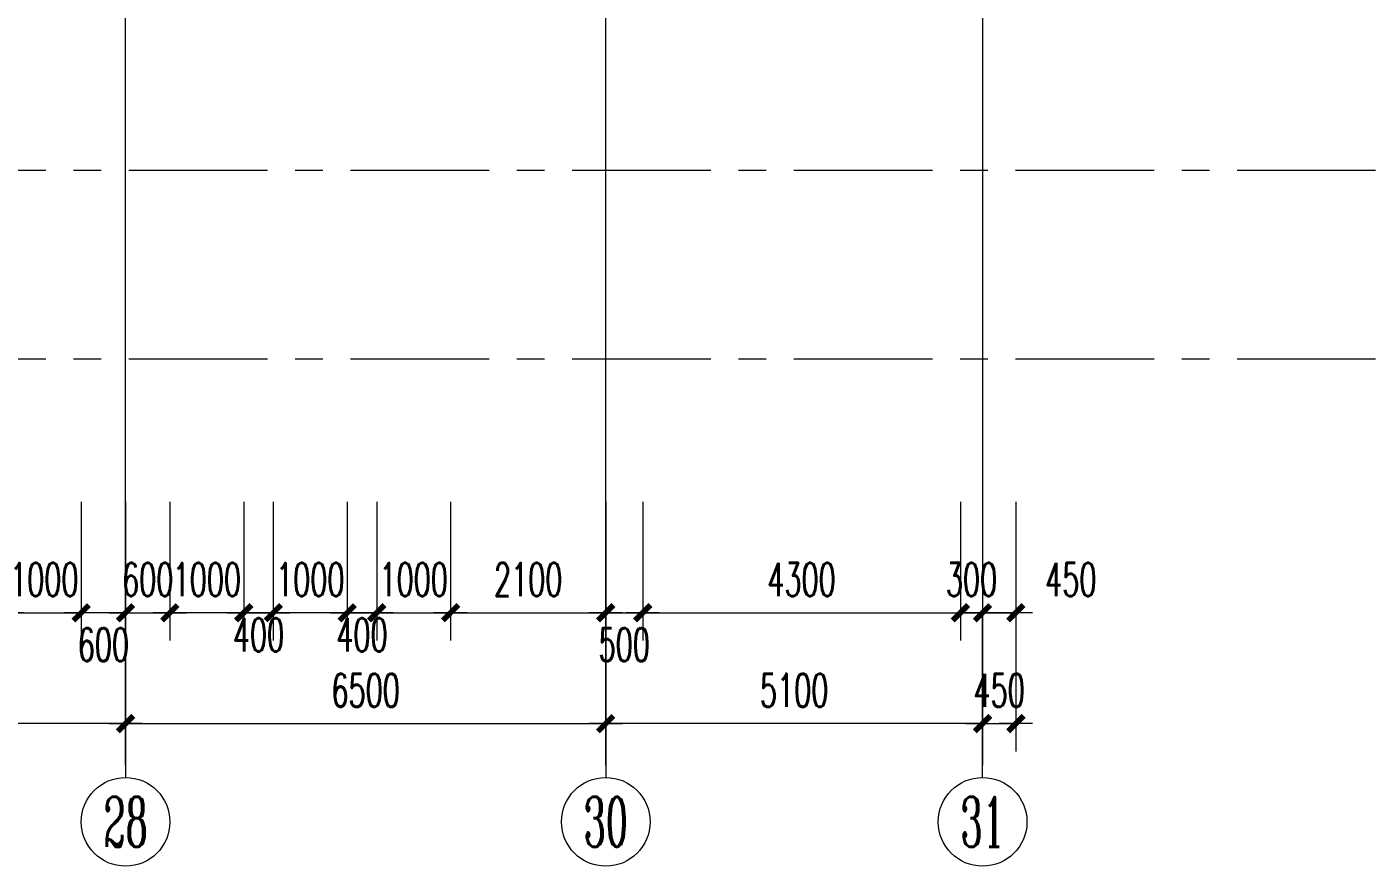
# Model space of a CAD drawing. Extents: x 2719331 to 3465925, y -270324 to -167476.
# Drawn here: x 2804148 to 2822290, y -248877 to -237521 of the extents above; entities that cross this region are included whole.
import ezdxf
from ezdxf.enums import TextEntityAlignment as Align

# ---------------------------------------------------------------- set-up
doc = ezdxf.new("R2010")
doc.units = 0
doc.header["$LTSCALE"] = 1500
doc.header["$MEASUREMENT"] = 0
doc.linetypes.add('CENTER', pattern=[2, 1.25, -0.25, 0.25, -0.25])
doc.layers.get('0').update_dxf_attribs({"linetype": 'CONTINUOUS', "lineweight": 0})
doc.layers.get('DEFPOINTS').update_dxf_attribs({"linetype": 'CONTINUOUS', "lineweight": 5})
for name, color, linetype, lineweight in [('AXIS', 7, 'CONTINUOUS', 5), ('AXIS_TEXT', 7, 'CONTINUOUS', 5), ('DOTE', 7, 'CENTER', 5), ('我的', 7, 'CONTINUOUS', 5)]:
    doc.layers.add(name, color=color, linetype=linetype, lineweight=lineweight)
doc.styles.add('COMPLEX', font='COMPLEX')
doc.styles.add('DIM_FONT', font='romans.shx', dxfattribs={"width": 0.6})
doc.dimstyles.new('DIMN150', dxfattribs={"dimscale": 1.5, "dimtxt": 300, "dimasz": 1, "dimexe": 250, "dimexo": 300, "dimgap": 150, "dimtad": 1, "dimdec": 0, "dimdsep": 46, "dimtxsty": 'DIM_FONT', "dimblk": '_DIMX', "dimcen": 2.5, "dimdle": 0.3, "dimclrd": 7, "dimclre": 256, "dimclrt": 256, "dimadec": 0, "dimazin": 0, "dimtfac": 1, "dimtdec": 0, "dimtix": 1, "dimtmove": 2, "dimatfit": 3, "dimldrblk": '_DIMX', "dimfxl": 1, "dimtvp": 1, "dimtolj": 1, "dimtzin": 0, "dimlwd": -1, "dimlwe": -1, "dimarcsym": 0})

# ---------------------------------------------------------------- blocks, each defined once
blk = doc.blocks.new('_AXISO')
blk.add_circle((0, 0), 0.5)
at = {"layer": 'AXIS_TEXT', "style": 'COMPLEX', "width": 1.041666666666667}
blk.add_attdef('A', text='', height=0.56, dxfattribs=at).set_placement((-0.25, -0.28), (0.25, -0.28), align=Align.FIT)
blk = doc.blocks.new('_DIMX')
blk.add_line((-150, 0), (150, 0))
at = {"const_width": 50}
blk.add_lwpolyline([(-70, -70), (70, 70)], dxfattribs=at)
blk = doc.blocks.new('*D1926')
at = {"layer": 'DEFPOINTS', "color": 0, "lineweight": 25}
for p in [(2811984.04922899, -243511.4734181705), (2817084.393686376, -243498.0049399514), (2811984.04922899, -246948.0049399533)]:
    blk.add_point(p, dxfattribs=at)
at = {"layer": '我的'}
for p, q in [((2811984.04922899, -243961.4734181705), (2811984.04922899, -247323.0049399533)), ((2817084.393686376, -243948.0049399514), (2817084.393686376, -247323.0049399533))]:
    blk.add_line(p, q, dxfattribs=at)
at = {"layer": '我的', "color": 7}
blk.add_line((2817082.893686376, -246948.0049399533), (2811985.54922899, -246948.0049399533), dxfattribs=at)
at = {"layer": '我的', "color": 7, "xscale": 1.5, "yscale": 1.5, "zscale": 1.5, "rotation": 180}
blk.add_blockref('_DIMX', (2811984.04922899, -246948.0049399533), dxfattribs=at)
at = {"layer": '我的', "color": 7, "xscale": 1.5, "yscale": 1.5, "zscale": 1.5}
blk.add_blockref('_DIMX', (2817084.393686376, -246948.0049399533), dxfattribs=at)
at = {"layer": '我的', "lineweight": 0, "insert": (2814534.221457683, -246498.0049399533), "char_height": 450, "attachment_point": 5, "style": 'DIM_FONT'}
blk.add_mtext('\\A1;5100', dxfattribs=at)
blk = doc.blocks.new('*D985')
at = {"layer": 'DEFPOINTS', "color": 0, "lineweight": 25}
for p in [(2811984.049229134, -243498.0049399512), (2812484.049229135, -243498.0049399519), (2812484.049229135, -245448.004939954)]:
    blk.add_point(p, dxfattribs=at)
at = {"layer": '我的'}
for p, q in [((2811984.049229134, -243948.0049399512), (2811984.049229134, -245823.004939954)), ((2812484.049229135, -243948.0049399519), (2812484.049229135, -245823.004939954))]:
    blk.add_line(p, q, dxfattribs=at)
at = {"layer": '我的', "color": 7}
blk.add_line((2811985.549229134, -245448.004939954), (2812482.549229135, -245448.004939954), dxfattribs=at)
at = {"layer": '我的', "color": 7, "xscale": 1.5, "yscale": 1.5, "zscale": 1.5, "rotation": 180}
blk.add_blockref('_DIMX', (2811984.049229134, -245448.004939954), dxfattribs=at)
at = {"layer": '我的', "color": 7, "xscale": 1.5, "yscale": 1.5, "zscale": 1.5}
blk.add_blockref('_DIMX', (2812484.049229135, -245448.004939954), dxfattribs=at)
at = {"layer": '我的', "lineweight": 0, "insert": (2812234.049229135, -245880.004939954), "char_height": 450, "attachment_point": 5, "style": 'DIM_FONT'}
blk.add_mtext('\\A1;500', dxfattribs=at)
blk = doc.blocks.new('*D1900')
at = {"layer": 'DEFPOINTS', "color": 0, "lineweight": 25}
for p in [(2809884.042126119, -243498.0049399658), (2811984.049228989, -243498.0049399545), (2811984.049228989, -245448.0049399543)]:
    blk.add_point(p, dxfattribs=at)
at = {"layer": '我的'}
for p, q in [((2809884.042126119, -243948.0049399658), (2809884.042126119, -245823.0049399543)), ((2811984.049228989, -243948.0049399545), (2811984.049228989, -245823.0049399543))]:
    blk.add_line(p, q, dxfattribs=at)
at = {"layer": '我的', "color": 7}
blk.add_line((2809885.542126119, -245448.0049399543), (2811982.549228989, -245448.0049399543), dxfattribs=at)
at = {"layer": '我的', "color": 7, "xscale": 1.5, "yscale": 1.5, "zscale": 1.5, "rotation": 180}
blk.add_blockref('_DIMX', (2809884.042126119, -245448.0049399543), dxfattribs=at)
at = {"layer": '我的', "color": 7, "xscale": 1.5, "yscale": 1.5, "zscale": 1.5}
blk.add_blockref('_DIMX', (2811984.049228989, -245448.0049399543), dxfattribs=at)
at = {"layer": '我的', "lineweight": 0, "insert": (2810934.045677554, -244998.0049399543), "char_height": 450, "attachment_point": 5, "style": 'DIM_FONT'}
blk.add_mtext('\\A1;2100', dxfattribs=at)
blk = doc.blocks.new('*D999')
at = {"layer": 'DEFPOINTS', "color": 0, "lineweight": 25}
for p in [(2817084.393686374, -243498.0049399514), (2817534.393686376, -243948.0049399514), (2817534.393686376, -246948.0049399533)]:
    blk.add_point(p, dxfattribs=at)
at = {"layer": '我的'}
for p, q in [((2817084.393686374, -243948.0049399514), (2817084.393686374, -247323.0049399533)), ((2817534.393686376, -244398.0049399514), (2817534.393686376, -247323.0049399533))]:
    blk.add_line(p, q, dxfattribs=at)
at = {"layer": '我的', "color": 7}
for p, q in [((2817082.893686374, -246948.0049399533), (2817081.393686374, -246948.0049399533)), ((2817084.393686374, -246948.0049399533), (2817534.393686376, -246948.0049399533)), ((2817535.893686376, -246948.0049399533), (2817537.393686376, -246948.0049399533))]:
    blk.add_line(p, q, dxfattribs=at)
at = {"layer": '我的', "color": 7, "xscale": 1.5, "yscale": 1.5, "zscale": 1.5}
blk.add_blockref('_DIMX', (2817084.393686374, -246948.0049399533), dxfattribs=at)
at = {"layer": '我的', "color": 7, "xscale": 1.5, "yscale": 1.5, "zscale": 1.5, "rotation": 180}
blk.add_blockref('_DIMX', (2817534.393686376, -246948.0049399533), dxfattribs=at)
at = {"layer": '我的', "lineweight": 0, "insert": (2817309.393686375, -246498.0049399533), "char_height": 450, "attachment_point": 5, "style": 'DIM_FONT'}
blk.add_mtext('\\A1;450', dxfattribs=at)
blk = doc.blocks.new('*D1869')
at = {"layer": 'DEFPOINTS', "color": 0, "lineweight": 25}
for p in [(2798984.045151442, -243498.0050355402), (2805484.037816598, -243498.0049399516), (2798984.045151442, -246948.0049399534)]:
    blk.add_point(p, dxfattribs=at)
at = {"layer": '我的'}
for p, q in [((2798984.045151442, -243948.0050355402), (2798984.045151442, -247323.0049399534)), ((2805484.037816598, -243948.0049399516), (2805484.037816598, -247323.0049399534))]:
    blk.add_line(p, q, dxfattribs=at)
at = {"layer": '我的', "color": 7}
blk.add_line((2805482.537816598, -246948.0049399534), (2798985.545151442, -246948.0049399534), dxfattribs=at)
at = {"layer": '我的', "color": 7, "xscale": 1.5, "yscale": 1.5, "zscale": 1.5, "rotation": 180}
blk.add_blockref('_DIMX', (2798984.045151442, -246948.0049399534), dxfattribs=at)
at = {"layer": '我的', "color": 7, "xscale": 1.5, "yscale": 1.5, "zscale": 1.5}
blk.add_blockref('_DIMX', (2805484.037816598, -246948.0049399534), dxfattribs=at)
at = {"layer": '我的', "lineweight": 0, "insert": (2802234.04148402, -246498.0049399534), "char_height": 450, "attachment_point": 5, "style": 'DIM_FONT'}
blk.add_mtext('\\A1;6500', dxfattribs=at)
blk = doc.blocks.new('*D1870')
at = {"layer": 'DEFPOINTS', "color": 0, "lineweight": 25}
for p in [(2805484.067155974, -243498.0049399516), (2811984.05982113, -243498.0050355402), (2811984.05982113, -246948.0049399534)]:
    blk.add_point(p, dxfattribs=at)
at = {"layer": '我的'}
for p, q in [((2805484.067155974, -243948.0049399516), (2805484.067155974, -247323.0049399534)), ((2811984.05982113, -243948.0050355402), (2811984.05982113, -247323.0049399534))]:
    blk.add_line(p, q, dxfattribs=at)
at = {"layer": '我的', "color": 7}
blk.add_line((2805485.567155974, -246948.0049399534), (2811982.55982113, -246948.0049399534), dxfattribs=at)
at = {"layer": '我的', "color": 7, "xscale": 1.5, "yscale": 1.5, "zscale": 1.5, "rotation": 180}
blk.add_blockref('_DIMX', (2805484.067155974, -246948.0049399534), dxfattribs=at)
at = {"layer": '我的', "color": 7, "xscale": 1.5, "yscale": 1.5, "zscale": 1.5}
blk.add_blockref('_DIMX', (2811984.05982113, -246948.0049399534), dxfattribs=at)
at = {"layer": '我的', "lineweight": 0, "insert": (2808734.063488552, -246498.0049399534), "char_height": 450, "attachment_point": 5, "style": 'DIM_FONT'}
blk.add_mtext('\\A1;6500', dxfattribs=at)
blk = doc.blocks.new('*D1873')
at = {"layer": 'DEFPOINTS', "color": 0, "lineweight": 25}
for p in [(2803484.062846453, -243498.0049399963), (2803884.062846467, -243498.0049399637), (2803884.062846467, -245448.0049399667)]:
    blk.add_point(p, dxfattribs=at)
at = {"layer": '我的'}
for p, q in [((2803484.062846453, -243948.0049399963), (2803484.062846453, -245823.0049399667)), ((2803884.062846467, -243948.0049399637), (2803884.062846467, -245823.0049399667))]:
    blk.add_line(p, q, dxfattribs=at)
at = {"layer": '我的', "color": 7}
for p, q in [((2803482.562846453, -245448.0049399667), (2803481.062846453, -245448.0049399667)), ((2803484.062846453, -245448.0049399667), (2803884.062846467, -245448.0049399667)), ((2803885.562846467, -245448.0049399667), (2803887.062846467, -245448.0049399667))]:
    blk.add_line(p, q, dxfattribs=at)
at = {"layer": '我的', "color": 7, "xscale": 1.5, "yscale": 1.5, "zscale": 1.5}
blk.add_blockref('_DIMX', (2803484.062846453, -245448.0049399667), dxfattribs=at)
at = {"layer": '我的', "color": 7, "xscale": 1.5, "yscale": 1.5, "zscale": 1.5, "rotation": 180}
blk.add_blockref('_DIMX', (2803884.062846467, -245448.0049399667), dxfattribs=at)
at = {"layer": '我的', "lineweight": 0, "insert": (2803684.062846461, -245748.0049399667), "char_height": 450, "attachment_point": 5, "style": 'DIM_FONT'}
blk.add_mtext('\\A1;400', dxfattribs=at)
blk = doc.blocks.new('*D1874')
at = {"layer": 'DEFPOINTS', "color": 0, "lineweight": 25}
for p in [(2803884.062846467, -243498.0049399637), (2804884.062846467, -243498.0049399637), (2804884.062846467, -245448.0049399667)]:
    blk.add_point(p, dxfattribs=at)
at = {"layer": '我的'}
for p, q in [((2803884.062846467, -243948.0049399637), (2803884.062846467, -245823.0049399667)), ((2804884.062846467, -243948.0049399637), (2804884.062846467, -245823.0049399667))]:
    blk.add_line(p, q, dxfattribs=at)
at = {"layer": '我的', "color": 7}
for p, q in [((2803882.562846467, -245448.0049399667), (2803881.062846467, -245448.0049399667)), ((2803884.062846467, -245448.0049399667), (2804884.062846467, -245448.0049399667)), ((2804885.562846467, -245448.0049399667), (2804887.062846467, -245448.0049399667))]:
    blk.add_line(p, q, dxfattribs=at)
at = {"layer": '我的', "color": 7, "xscale": 1.5, "yscale": 1.5, "zscale": 1.5}
blk.add_blockref('_DIMX', (2803884.062846467, -245448.0049399667), dxfattribs=at)
at = {"layer": '我的', "color": 7, "xscale": 1.5, "yscale": 1.5, "zscale": 1.5, "rotation": 180}
blk.add_blockref('_DIMX', (2804884.062846467, -245448.0049399667), dxfattribs=at)
at = {"layer": '我的', "lineweight": 0, "insert": (2804384.062846467, -244998.0049399667), "char_height": 450, "attachment_point": 5, "style": 'DIM_FONT'}
blk.add_mtext('\\A1;1000', dxfattribs=at)
blk = doc.blocks.new('*D1878')
at = {"layer": 'DEFPOINTS', "color": 0, "lineweight": 25}
for p in [(2805484.037816598, -243498.0049399557), (2806084.048176765, -243498.0049399557), (2806084.048176765, -245448.0049399566)]:
    blk.add_point(p, dxfattribs=at)
at = {"layer": '我的'}
for p, q in [((2805484.037816598, -243948.0049399557), (2805484.037816598, -245823.0049399566)), ((2806084.048176765, -243948.0049399557), (2806084.048176765, -245823.0049399566))]:
    blk.add_line(p, q, dxfattribs=at)
at = {"layer": '我的', "color": 7}
for p, q in [((2805482.537816598, -245448.0049399566), (2805481.037816598, -245448.0049399566)), ((2805484.037816598, -245448.0049399566), (2806084.048176765, -245448.0049399566)), ((2806085.548176765, -245448.0049399566), (2806087.048176765, -245448.0049399566))]:
    blk.add_line(p, q, dxfattribs=at)
at = {"layer": '我的', "color": 7, "xscale": 1.5, "yscale": 1.5, "zscale": 1.5}
blk.add_blockref('_DIMX', (2805484.037816598, -245448.0049399566), dxfattribs=at)
at = {"layer": '我的', "color": 7, "xscale": 1.5, "yscale": 1.5, "zscale": 1.5, "rotation": 180}
blk.add_blockref('_DIMX', (2806084.048176765, -245448.0049399566), dxfattribs=at)
at = {"layer": '我的', "lineweight": 0, "insert": (2805784.042996681, -244998.0049399566), "char_height": 450, "attachment_point": 5, "style": 'DIM_FONT'}
blk.add_mtext('\\A1;600', dxfattribs=at)
blk = doc.blocks.new('*D1879')
at = {"layer": 'DEFPOINTS', "color": 0, "lineweight": 25}
for p in [(2804884.027456431, -243498.0049399557), (2805484.037816598, -243498.0049399557), (2804884.027456431, -245448.0049399566)]:
    blk.add_point(p, dxfattribs=at)
at = {"layer": '我的'}
for p, q in [((2804884.027456431, -243948.0049399557), (2804884.027456431, -245823.0049399566)), ((2805484.037816598, -243948.0049399557), (2805484.037816598, -245823.0049399566))]:
    blk.add_line(p, q, dxfattribs=at)
at = {"layer": '我的', "color": 7}
blk.add_line((2805482.537816598, -245448.0049399566), (2804885.527456431, -245448.0049399566), dxfattribs=at)
at = {"layer": '我的', "color": 7, "xscale": 1.5, "yscale": 1.5, "zscale": 1.5, "rotation": 180}
blk.add_blockref('_DIMX', (2804884.027456431, -245448.0049399566), dxfattribs=at)
at = {"layer": '我的', "color": 7, "xscale": 1.5, "yscale": 1.5, "zscale": 1.5}
blk.add_blockref('_DIMX', (2805484.037816598, -245448.0049399566), dxfattribs=at)
at = {"layer": '我的', "lineweight": 0, "insert": (2805184.032636514, -245880.0049399566), "char_height": 450, "attachment_point": 5, "style": 'DIM_FONT'}
blk.add_mtext('\\A1;600', dxfattribs=at)
blk = doc.blocks.new('*D1880')
at = {"layer": 'DEFPOINTS', "color": 0, "lineweight": 25}
for p in [(2808484.042126105, -243498.004939998), (2808884.04212612, -243498.0049399985), (2808484.042126105, -245448.0049399667)]:
    blk.add_point(p, dxfattribs=at)
at = {"layer": '我的'}
for p, q in [((2808484.042126105, -243948.004939998), (2808484.042126105, -245823.0049399667)), ((2808884.04212612, -243948.0049399985), (2808884.04212612, -245823.0049399667))]:
    blk.add_line(p, q, dxfattribs=at)
at = {"layer": '我的', "color": 7}
for p, q in [((2808482.542126105, -245448.0049399667), (2808481.042126105, -245448.0049399667)), ((2808884.04212612, -245448.0049399667), (2808484.042126105, -245448.0049399667)), ((2808885.54212612, -245448.0049399667), (2808887.04212612, -245448.0049399667))]:
    blk.add_line(p, q, dxfattribs=at)
at = {"layer": '我的', "color": 7, "xscale": 1.5, "yscale": 1.5, "zscale": 1.5}
blk.add_blockref('_DIMX', (2808484.042126105, -245448.0049399667), dxfattribs=at)
at = {"layer": '我的', "color": 7, "xscale": 1.5, "yscale": 1.5, "zscale": 1.5, "rotation": 180}
blk.add_blockref('_DIMX', (2808884.04212612, -245448.0049399667), dxfattribs=at)
at = {"layer": '我的', "lineweight": 0, "insert": (2808684.042126112, -245748.0049399667), "char_height": 450, "attachment_point": 5, "style": 'DIM_FONT'}
blk.add_mtext('\\A1;400', dxfattribs=at)
blk = doc.blocks.new('*D1881')
at = {"layer": 'DEFPOINTS', "color": 0, "lineweight": 25}
for p in [(2807484.042126105, -243498.0049399658), (2808484.042126105, -243498.0049399658), (2807484.042126105, -245448.0049399667)]:
    blk.add_point(p, dxfattribs=at)
at = {"layer": '我的'}
for p, q in [((2807484.042126105, -243948.0049399658), (2807484.042126105, -245823.0049399667)), ((2808484.042126105, -243948.0049399658), (2808484.042126105, -245823.0049399667))]:
    blk.add_line(p, q, dxfattribs=at)
at = {"layer": '我的', "color": 7}
for p, q in [((2807482.542126105, -245448.0049399667), (2807481.042126105, -245448.0049399667)), ((2808484.042126105, -245448.0049399667), (2807484.042126105, -245448.0049399667)), ((2808485.542126105, -245448.0049399667), (2808487.042126105, -245448.0049399667))]:
    blk.add_line(p, q, dxfattribs=at)
at = {"layer": '我的', "color": 7, "xscale": 1.5, "yscale": 1.5, "zscale": 1.5}
blk.add_blockref('_DIMX', (2807484.042126105, -245448.0049399667), dxfattribs=at)
at = {"layer": '我的', "color": 7, "xscale": 1.5, "yscale": 1.5, "zscale": 1.5, "rotation": 180}
blk.add_blockref('_DIMX', (2808484.042126105, -245448.0049399667), dxfattribs=at)
at = {"layer": '我的', "lineweight": 0, "insert": (2807984.042126105, -244998.0049399667), "char_height": 450, "attachment_point": 5, "style": 'DIM_FONT'}
blk.add_mtext('\\A1;1000', dxfattribs=at)
blk = doc.blocks.new('*D1882')
at = {"layer": 'DEFPOINTS', "color": 0, "lineweight": 25}
for p in [(2807084.042126105, -243498.0049399637), (2807484.042126119, -243498.0049399963), (2807084.042126105, -245448.0049399667)]:
    blk.add_point(p, dxfattribs=at)
at = {"layer": '我的'}
for p, q in [((2807084.042126105, -243948.0049399637), (2807084.042126105, -245823.0049399667)), ((2807484.042126119, -243948.0049399963), (2807484.042126119, -245823.0049399667))]:
    blk.add_line(p, q, dxfattribs=at)
at = {"layer": '我的', "color": 7}
for p, q in [((2807082.542126105, -245448.0049399667), (2807081.042126105, -245448.0049399667)), ((2807484.042126119, -245448.0049399667), (2807084.042126105, -245448.0049399667)), ((2807485.542126119, -245448.0049399667), (2807487.042126119, -245448.0049399667))]:
    blk.add_line(p, q, dxfattribs=at)
at = {"layer": '我的', "color": 7, "xscale": 1.5, "yscale": 1.5, "zscale": 1.5}
blk.add_blockref('_DIMX', (2807084.042126105, -245448.0049399667), dxfattribs=at)
at = {"layer": '我的', "color": 7, "xscale": 1.5, "yscale": 1.5, "zscale": 1.5, "rotation": 180}
blk.add_blockref('_DIMX', (2807484.042126119, -245448.0049399667), dxfattribs=at)
at = {"layer": '我的', "lineweight": 0, "insert": (2807284.042126111, -245748.0049399667), "char_height": 450, "attachment_point": 5, "style": 'DIM_FONT'}
blk.add_mtext('\\A1;400', dxfattribs=at)
blk = doc.blocks.new('*D1883')
at = {"layer": 'DEFPOINTS', "color": 0, "lineweight": 25}
for p in [(2806084.042126105, -243498.0049399637), (2807084.042126105, -243498.0049399637), (2806084.042126105, -245448.0049399667)]:
    blk.add_point(p, dxfattribs=at)
at = {"layer": '我的'}
for p, q in [((2806084.042126105, -243948.0049399637), (2806084.042126105, -245823.0049399667)), ((2807084.042126105, -243948.0049399637), (2807084.042126105, -245823.0049399667))]:
    blk.add_line(p, q, dxfattribs=at)
at = {"layer": '我的', "color": 7}
for p, q in [((2806082.542126105, -245448.0049399667), (2806081.042126105, -245448.0049399667)), ((2807084.042126105, -245448.0049399667), (2806084.042126105, -245448.0049399667)), ((2807085.542126105, -245448.0049399667), (2807087.042126105, -245448.0049399667))]:
    blk.add_line(p, q, dxfattribs=at)
at = {"layer": '我的', "color": 7, "xscale": 1.5, "yscale": 1.5, "zscale": 1.5}
blk.add_blockref('_DIMX', (2806084.042126105, -245448.0049399667), dxfattribs=at)
at = {"layer": '我的', "color": 7, "xscale": 1.5, "yscale": 1.5, "zscale": 1.5, "rotation": 180}
blk.add_blockref('_DIMX', (2807084.042126105, -245448.0049399667), dxfattribs=at)
at = {"layer": '我的', "lineweight": 0, "insert": (2806584.042126105, -244998.0049399667), "char_height": 450, "attachment_point": 5, "style": 'DIM_FONT'}
blk.add_mtext('\\A1;1000', dxfattribs=at)
blk = doc.blocks.new('*D1884')
at = {"layer": 'DEFPOINTS', "color": 0, "lineweight": 25}
for p in [(2808884.042126119, -243498.0049399658), (2809884.042126119, -243498.0049399658), (2809884.042126119, -245448.0049399667)]:
    blk.add_point(p, dxfattribs=at)
at = {"layer": '我的'}
for p, q in [((2808884.042126119, -243948.0049399658), (2808884.042126119, -245823.0049399667)), ((2809884.042126119, -243948.0049399658), (2809884.042126119, -245823.0049399667))]:
    blk.add_line(p, q, dxfattribs=at)
at = {"layer": '我的', "color": 7}
for p, q in [((2808882.542126119, -245448.0049399667), (2808881.042126119, -245448.0049399667)), ((2808884.042126119, -245448.0049399667), (2809884.042126119, -245448.0049399667)), ((2809885.542126119, -245448.0049399667), (2809887.042126119, -245448.0049399667))]:
    blk.add_line(p, q, dxfattribs=at)
at = {"layer": '我的', "color": 7, "xscale": 1.5, "yscale": 1.5, "zscale": 1.5}
blk.add_blockref('_DIMX', (2808884.042126119, -245448.0049399667), dxfattribs=at)
at = {"layer": '我的', "color": 7, "xscale": 1.5, "yscale": 1.5, "zscale": 1.5, "rotation": 180}
blk.add_blockref('_DIMX', (2809884.042126119, -245448.0049399667), dxfattribs=at)
at = {"layer": '我的', "lineweight": 0, "insert": (2809384.042126119, -244998.0049399667), "char_height": 450, "attachment_point": 5, "style": 'DIM_FONT'}
blk.add_mtext('\\A1;1000', dxfattribs=at)
blk = doc.blocks.new('*D1885')
at = {"layer": 'DEFPOINTS', "color": 0, "lineweight": 25}
for p in [(2812484.049229135, -243498.0049399658), (2816784.056332005, -243498.0049399545), (2816784.056332005, -245448.0049399543)]:
    blk.add_point(p, dxfattribs=at)
at = {"layer": '我的'}
for p, q in [((2812484.049229135, -243948.0049399658), (2812484.049229135, -245823.0049399543)), ((2816784.056332005, -243948.0049399545), (2816784.056332005, -245823.0049399543))]:
    blk.add_line(p, q, dxfattribs=at)
at = {"layer": '我的', "color": 7}
blk.add_line((2812485.549229135, -245448.0049399543), (2816782.556332005, -245448.0049399543), dxfattribs=at)
at = {"layer": '我的', "color": 7, "xscale": 1.5, "yscale": 1.5, "zscale": 1.5, "rotation": 180}
blk.add_blockref('_DIMX', (2812484.049229135, -245448.0049399543), dxfattribs=at)
at = {"layer": '我的', "color": 7, "xscale": 1.5, "yscale": 1.5, "zscale": 1.5}
blk.add_blockref('_DIMX', (2816784.056332005, -245448.0049399543), dxfattribs=at)
at = {"layer": '我的', "lineweight": 0, "insert": (2814634.05278057, -244998.0049399543), "char_height": 450, "attachment_point": 5, "style": 'DIM_FONT'}
blk.add_mtext('\\A1;4300', dxfattribs=at)
blk = doc.blocks.new('*D1886')
at = {"layer": 'DEFPOINTS', "color": 0, "lineweight": 25}
for p in [(2816784.056332005, -243498.0049399545), (2817084.196557702, -243497.9872920198), (2816784.056332005, -245448.0049399543)]:
    blk.add_point(p, dxfattribs=at)
at = {"layer": '我的'}
for p, q in [((2816784.056332005, -243948.0049399545), (2816784.056332005, -245823.0049399543)), ((2817084.196557702, -243947.9872920198), (2817084.196557702, -245823.0049399543))]:
    blk.add_line(p, q, dxfattribs=at)
at = {"layer": '我的', "color": 7}
for p, q in [((2816782.556332005, -245448.0049399543), (2816781.056332005, -245448.0049399543)), ((2817084.196557702, -245448.0049399543), (2816784.056332005, -245448.0049399543)), ((2817085.696557702, -245448.0049399543), (2817087.196557702, -245448.0049399543))]:
    blk.add_line(p, q, dxfattribs=at)
at = {"layer": '我的', "color": 7, "xscale": 1.5, "yscale": 1.5, "zscale": 1.5}
blk.add_blockref('_DIMX', (2816784.056332005, -245448.0049399543), dxfattribs=at)
at = {"layer": '我的', "color": 7, "xscale": 1.5, "yscale": 1.5, "zscale": 1.5, "rotation": 180}
blk.add_blockref('_DIMX', (2817084.196557702, -245448.0049399543), dxfattribs=at)
at = {"layer": '我的', "lineweight": 0, "insert": (2816934.126444854, -244998.0049399543), "char_height": 450, "attachment_point": 5, "style": 'DIM_FONT'}
blk.add_mtext('\\A1;300', dxfattribs=at)
blk = doc.blocks.new('*D1887')
at = {"layer": 'DEFPOINTS', "color": 0, "lineweight": 25}
for p in [(2817084.196557702, -243497.9872920198), (2817534.393686376, -243498.0049399514), (2817534.393686376, -245448.0049399543)]:
    blk.add_point(p, dxfattribs=at)
at = {"layer": '我的'}
for p, q in [((2817084.196557702, -243947.9872920198), (2817084.196557702, -245823.0049399543)), ((2817534.393686376, -243948.0049399514), (2817534.393686376, -245823.0049399543))]:
    blk.add_line(p, q, dxfattribs=at)
at = {"layer": '我的', "color": 7}
for p, q in [((2817082.696557702, -245448.0049399543), (2817081.196557702, -245448.0049399543)), ((2817084.196557702, -245448.0049399543), (2817534.393686376, -245448.0049399543)), ((2817535.893686376, -245448.0049399543), (2817537.393686376, -245448.0049399543))]:
    blk.add_line(p, q, dxfattribs=at)
at = {"layer": '我的', "color": 7, "xscale": 1.5, "yscale": 1.5, "zscale": 1.5}
blk.add_blockref('_DIMX', (2817084.196557702, -245448.0049399543), dxfattribs=at)
at = {"layer": '我的', "color": 7, "xscale": 1.5, "yscale": 1.5, "zscale": 1.5, "rotation": 180}
blk.add_blockref('_DIMX', (2817534.393686376, -245448.0049399543), dxfattribs=at)
at = {"layer": '我的', "lineweight": 0, "insert": (2818278.822257821, -244998.0049399543), "char_height": 450, "attachment_point": 5, "style": 'DIM_FONT'}
blk.add_mtext('\\A1;450', dxfattribs=at)

msp = doc.modelspace()

# ---------------------------------------------------------------- linework, layer by layer
at = {"layer": 'AXIS', "lineweight": 0}
msp.add_line((2805484.04922899, -246509.0343330348), (2805484.04922899, -247676.6289922984), dxfattribs=at)
at = {"layer": 'DOTE', "lineweight": 0}
for p, q in [((2825404.680422112, -239466.2847268204), (2755051.25786573, -239466.2847268204)), ((2825404.680422112, -242016.2847268204), (2755051.25786573, -242016.2847268204))]:
    msp.add_line(p, q, dxfattribs=at)
at = {"layer": '我的', "lineweight": 0}
for p, q in [((2817085.309394803, -218366.3024078937), (2817085.162688602, -247508.0921445693)), ((2805484.052486286, -247508.0921411755), (2805484.052486286, -221466.2663810921)), ((2811984.052486286, -247508.0921411755), (2811984.052486286, -224266.2847268204)), ((2817084.393686375, -246948.0049399543), (2817084.393686375, -245448.0049399543)), ((2811984.049228989, -246509.0343330347), (2811984.049228989, -247676.6289922984)), ((2817084.393686375, -247676.6289922984), (2817084.393686375, -246509.0343330347))]:
    msp.add_line(p, q, dxfattribs=at)

# ---------------------------------------------------------------- block references
at = {"layer": 'AXIS', "lineweight": 0}
ref = msp.add_blockref('_AXISO', (2805484.04922899, -248276.6289922984), dxfattribs=dict(at, xscale=1200, yscale=1200, zscale=1200))
ref.add_attrib('A', '28', dxfattribs={"layer": 'AXIS_TEXT', "height": 672.0000000000001, "style": 'COMPLEX', "width": 0.5514705882352939}).set_placement((2805184.04922899, -248612.6289922984), (2805784.04922899, -248612.6289922984), align=Align.FIT)
ref = msp.add_blockref('_AXISO', (2811984.049228989, -248276.6289922984), dxfattribs=dict(at, xscale=1200, yscale=1200, zscale=1200))
ref.add_attrib('A', '30', dxfattribs={"layer": 'AXIS_TEXT', "height": 672.0000000000001, "style": 'COMPLEX', "width": 0.5681818181818182}).set_placement((2811684.049228989, -248612.6289922984), (2812284.049228989, -248612.6289922984), align=Align.FIT)
ref = msp.add_blockref('_AXISO', (2817084.393686377, -248276.6289922984), dxfattribs=dict(at, xscale=1200, yscale=1200, zscale=1200))
ref.add_attrib('A', '31', dxfattribs={"layer": 'AXIS_TEXT', "height": 672.0000000000001, "style": 'COMPLEX', "width": 0.6696428571428571}).set_placement((2816784.393686377, -248612.6289922984), (2817384.393686377, -248612.6289922984), align=Align.FIT)

# ---------------------------------------------------------------- dimensions: what is measured, and where the dimension line sits
at = {"layer": '我的', "lineweight": 0}
for base, p1, p2, picture, middle in [((2798984.045151442, -246948.0049399534), (2805484.037816598, -243498.0049399516), (2798984.045151442, -243498.0050355402), '*D1869', (2802234.04148402, -246498.0049399534)), ((2804884.062846467, -245448.0049399667), (2803884.062846467, -243498.0049399637), (2804884.062846467, -243498.0049399637), '*D1874', (2804384.062846467, -244998.0049399667)), ((2806084.048176765, -245448.0049399566), (2805484.037816598, -243498.0049399557), (2806084.048176765, -243498.0049399557), '*D1878', (2805784.042996681, -244998.0049399566)), ((2811984.05982113, -246948.0049399534), (2805484.067155974, -243498.0049399516), (2811984.05982113, -243498.0050355402), '*D1870', (2808734.063488552, -246498.0049399534)), ((2806084.042126105, -245448.0049399667), (2807084.042126105, -243498.0049399637), (2806084.042126105, -243498.0049399637), '*D1883', (2806584.042126105, -244998.0049399667)), ((2807484.042126105, -245448.0049399667), (2808484.042126105, -243498.0049399658), (2807484.042126105, -243498.0049399658), '*D1881', (2807984.042126105, -244998.0049399667)), ((2809884.042126119, -245448.0049399667), (2808884.042126119, -243498.0049399658), (2809884.042126119, -243498.0049399658), '*D1884', (2809384.042126119, -244998.0049399667)), ((2811984.049228989, -245448.0049399543), (2809884.042126119, -243498.0049399658), (2811984.049228989, -243498.0049399545), '*D1900', (2810934.045677554, -244998.0049399543)), ((2811984.04922899, -246948.0049399533), (2817084.393686376, -243498.0049399514), (2811984.04922899, -243511.4734181705), '*D1926', (2814534.221457683, -246498.0049399533)), ((2816784.056332005, -245448.0049399543), (2812484.049229135, -243498.0049399658), (2816784.056332005, -243498.0049399545), '*D1885', (2814634.05278057, -244998.0049399543)), ((2816784.056332005, -245448.0049399543), (2817084.196557702, -243497.9872920198), (2816784.056332005, -243498.0049399545), '*D1886', (2816934.126444854, -244998.0049399543)), ((2817534.393686376, -246948.0049399533), (2817084.393686374, -243498.0049399514), (2817534.393686376, -243948.0049399514), '*D999', (2817309.393686375, -246498.0049399533))]:
    dim = msp.add_linear_dim(base=base, p1=p1, p2=p2, dimstyle='DIMN150', dxfattribs=at)
    dim.commit()
    dim.dimension.update_dxf_attribs({"geometry": picture, "text_midpoint": middle})
for base, p1, p2, picture, middle in [((2803884.062846467, -245448.0049399667), (2803484.062846453, -243498.0049399963), (2803884.062846467, -243498.0049399637), '*D1873', (2803684.062846461, -245748.0049399667)), ((2804884.027456431, -245448.0049399566), (2805484.037816598, -243498.0049399557), (2804884.027456431, -243498.0049399557), '*D1879', (2805184.032636514, -245880.0049399566)), ((2807084.042126105, -245448.0049399667), (2807484.042126119, -243498.0049399963), (2807084.042126105, -243498.0049399637), '*D1882', (2807284.042126111, -245748.0049399667)), ((2808484.042126105, -245448.0049399667), (2808884.04212612, -243498.0049399985), (2808484.042126105, -243498.004939998), '*D1880', (2808684.042126112, -245748.0049399667)), ((2812484.049229135, -245448.004939954), (2811984.049229134, -243498.0049399512), (2812484.049229135, -243498.0049399519), '*D985', (2812234.049229135, -245880.004939954)), ((2817534.393686376, -245448.0049399543), (2817084.196557702, -243497.9872920198), (2817534.393686376, -243498.0049399514), '*D1887', (2818278.822257821, -244998.0049399543))]:
    dim = msp.add_linear_dim(base=base, p1=p1, p2=p2, dimstyle='DIMN150', dxfattribs=at)
    dim.commit()
    dim.dimension.update_dxf_attribs({"geometry": picture, "text_midpoint": middle, "dimtype": 160})

doc.saveas('drawing.dxf')
